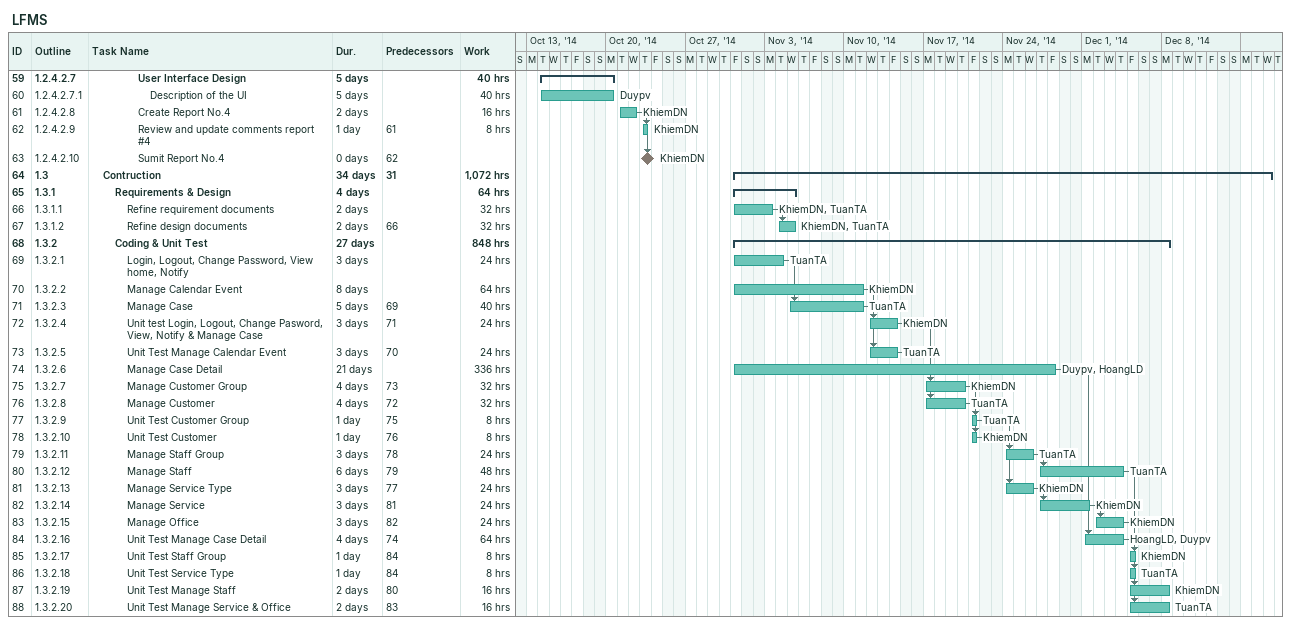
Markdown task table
LFMS

| ID | WBS | Task | Duration | Start | Finish | Predecessors | Resources | Work (h) |
|---|---|---|---|---|---|---|---|---|
| 59 | 1.2.4.2.7 | **User Interface Design** | 5d | 2014-10-14 | 2014-10-20 |  |  | 40 |
| 60 | 1.2.4.2.7.1 | Description of the UI | 5d | 2014-10-14 | 2014-10-20 |  | Duypv | 40 |
| 61 | 1.2.4.2.8 | Create Report No.4 | 2d | 2014-10-21 | 2014-10-22 |  | KhiemDN | 16 |
| 62 | 1.2.4.2.9 | Review and update comments report #4 | 1d | 2014-10-23 | 2014-10-23 | 61 | KhiemDN | 8 |
| 63 | 1.2.4.2.10 | Sumit Report No.4 | 0d | 2014-10-23 | 2014-10-23 | 62 | KhiemDN |  |
| 64 | 1.3 | **Contruction** | 34d | 2014-10-31 | 2014-12-17 | 31 |  | 1072 |
| 65 | 1.3.1 | **Requirements & Design** | 4d | 2014-10-31 | 2014-11-05 |  |  | 64 |
| 66 | 1.3.1.1 | Refine requirement documents | 2d | 2014-10-31 | 2014-11-03 |  | KhiemDN, TuanTA | 32 |
| 67 | 1.3.1.2 | Refine design documents | 2d | 2014-11-04 | 2014-11-05 | 66 | KhiemDN, TuanTA | 32 |
| 68 | 1.3.2 | **Coding & Unit Test** | 27d | 2014-10-31 | 2014-12-08 |  |  | 848 |
| 69 | 1.3.2.1 | Login, Logout, Change Password, View home, Notify | 3d | 2014-10-31 | 2014-11-04 |  | TuanTA | 24 |
| 70 | 1.3.2.2 | Manage Calendar Event | 8d | 2014-10-31 | 2014-11-11 |  | KhiemDN | 64 |
| 71 | 1.3.2.3 | Manage Case | 5d | 2014-11-05 | 2014-11-11 | 69 | TuanTA | 40 |
| 72 | 1.3.2.4 | Unit test Login, Logout, Change Pasword, View, Notify & Manage Case | 3d | 2014-11-12 | 2014-11-14 | 71 | KhiemDN | 24 |
| 73 | 1.3.2.5 | Unit Test Manage Calendar Event | 3d | 2014-11-12 | 2014-11-14 | 70 | TuanTA | 24 |
| 74 | 1.3.2.6 | Manage Case Detail | 21d | 2014-10-31 | 2014-11-28 |  | Duypv, HoangLD | 336 |
| 75 | 1.3.2.7 | Manage Customer Group | 4d | 2014-11-17 | 2014-11-20 | 73 | KhiemDN | 32 |
| 76 | 1.3.2.8 | Manage Customer | 4d | 2014-11-17 | 2014-11-20 | 72 | TuanTA | 32 |
| 77 | 1.3.2.9 | Unit Test Customer Group | 1d | 2014-11-21 | 2014-11-21 | 75 | TuanTA | 8 |
| 78 | 1.3.2.10 | Unit Test Customer | 1d | 2014-11-21 | 2014-11-21 | 76 | KhiemDN | 8 |
| 79 | 1.3.2.11 | Manage Staff Group | 3d | 2014-11-24 | 2014-11-26 | 78 | TuanTA | 24 |
| 80 | 1.3.2.12 | Manage Staff | 6d | 2014-11-27 | 2014-12-04 | 79 | TuanTA | 48 |
| 81 | 1.3.2.13 | Manage Service Type | 3d | 2014-11-24 | 2014-11-26 | 77 | KhiemDN | 24 |
| 82 | 1.3.2.14 | Manage Service | 3d | 2014-11-27 | 2014-12-01 | 81 | KhiemDN | 24 |
| 83 | 1.3.2.15 | Manage Office | 3d | 2014-12-02 | 2014-12-04 | 82 | KhiemDN | 24 |
| 84 | 1.3.2.16 | Unit Test Manage Case Detail | 4d | 2014-12-01 | 2014-12-04 | 74 | HoangLD, Duypv | 64 |
| 85 | 1.3.2.17 | Unit Test Staff Group | 1d | 2014-12-05 | 2014-12-05 | 84 | KhiemDN | 8 |
| 86 | 1.3.2.18 | Unit Test Service Type | 1d | 2014-12-05 | 2014-12-05 | 84 | TuanTA | 8 |
| 87 | 1.3.2.19 | Unit Test Manage Staff | 2d | 2014-12-05 | 2014-12-08 | 80 | KhiemDN | 16 |
| 88 | 1.3.2.20 | Unit Test Manage Service & Office | 2d | 2014-12-05 | 2014-12-08 | 83 | TuanTA | 16 |
